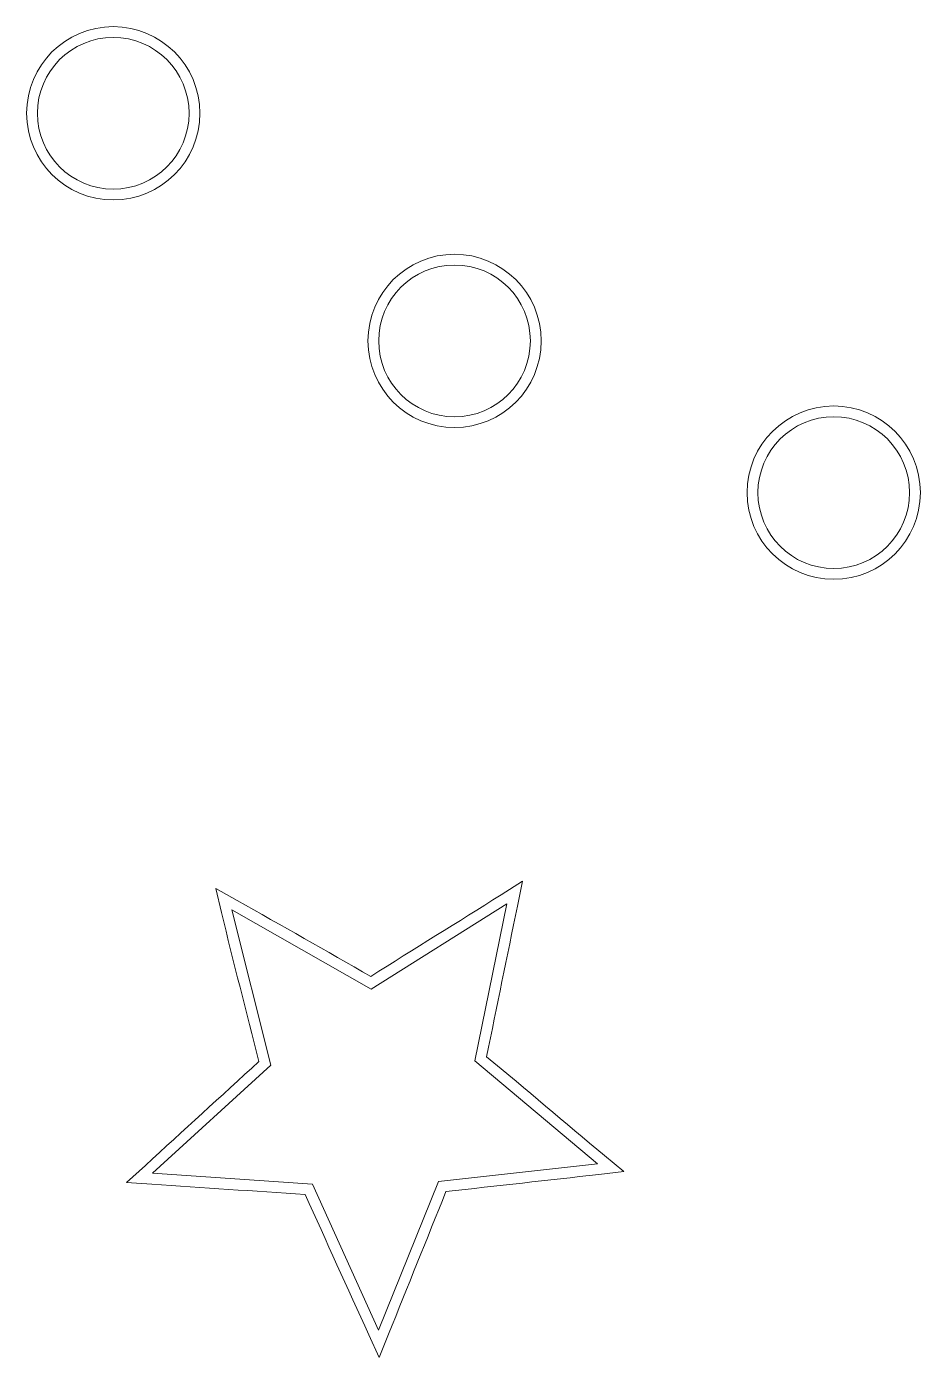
# Model space of a CAD drawing. Header units: centimetres. Extents: x -6.8 to 6.8, y -12 to 12.
# Drawn here: x -1.297 to -0.177, y -3.101 to -1.434 of the extents above; entities that cross this region are included whole.
import ezdxf

# ---------------------------------------------------------------- set-up
doc = ezdxf.new("R2010")
doc.units = ezdxf.units.CM
doc.header["$MEASUREMENT"] = 0
doc.layers.add('layer 1', color=7, linetype='Continuous')

msp = doc.modelspace()

# ---------------------------------------------------------------- linework, layer by layer
at = {"layer": 'layer 1', "color": 250, "lineweight": 9}
for points, knots in [([(-1.18837, -1.65081), (-1.24833, -1.65081), (-1.29696, -1.60217), (-1.29696, -1.54222), (-1.29696, -1.54222), (-1.29696, -1.48227), (-1.24833, -1.43365), (-1.18837, -1.43365), (-1.18837, -1.43365), (-1.12842, -1.43365), (-1.0798, -1.48227), (-1.0798, -1.54222), (-1.0798, -1.54222), (-1.0798, -1.60217), (-1.12842, -1.65081), (-1.18837, -1.65081)], [0, 0, 0, 0, 0.2, 0.2, 0.2, 0.2, 0.4, 0.4, 0.4, 0.4, 0.6, 0.6, 0.6, 0.6, 1, 1, 1, 1]), ([(-0.65199, -1.82743), (-0.65199, -1.8874), (-0.7006, -1.93601), (-0.76056, -1.93601), (-0.76056, -1.93601), (-0.82053, -1.93601), (-0.86915, -1.8874), (-0.86915, -1.82743), (-0.86915, -1.82743), (-0.86915, -1.76748), (-0.82051, -1.71885), (-0.76056, -1.71885), (-0.76056, -1.71885), (-0.7006, -1.71885), (-0.65199, -1.76748), (-0.65199, -1.82743)], [0, 0, 0, 0, 0.2, 0.2, 0.2, 0.2, 0.4, 0.4, 0.4, 0.4, 0.6, 0.6, 0.6, 0.6, 1, 1, 1, 1]), ([(-0.17663, -2.01757), (-0.17663, -2.07754), (-0.22525, -2.12614), (-0.28521, -2.12614), (-0.28521, -2.12614), (-0.34518, -2.12614), (-0.39378, -2.07754), (-0.39378, -2.01757), (-0.39378, -2.01757), (-0.39378, -1.95762), (-0.34518, -1.90899), (-0.28521, -1.90899), (-0.28521, -1.90899), (-0.22526, -1.90899), (-0.17663, -1.95762), (-0.17663, -2.01757)], [0, 0, 0, 0, 0.2, 0.2, 0.2, 0.2, 0.4, 0.4, 0.4, 0.4, 0.6, 0.6, 0.6, 0.6, 1, 1, 1, 1]), ([(-0.72043, -2.72438), (-0.67101, -2.76531), (-0.62211, -2.80695), (-0.5728, -2.84803), (-0.5728, -2.84803), (-0.5728, -2.84803), (-0.54841, -2.86819), (-0.54841, -2.86819), (-0.54841, -2.86819), (-0.54841, -2.86819), (-0.57985, -2.87185), (-0.57985, -2.87185), (-0.57985, -2.87185), (-0.64363, -2.87929), (-0.70751, -2.88608), (-0.77132, -2.89337), (-0.77132, -2.89337), (-0.7952, -2.95297), (-0.81938, -3.01245), (-0.8433, -3.07203), (-0.8433, -3.07203), (-0.8433, -3.07203), (-0.85494, -3.10112), (-0.85494, -3.10112), (-0.85494, -3.10112), (-0.85494, -3.10112), (-0.86809, -3.07268), (-0.86809, -3.07268), (-0.86809, -3.07268), (-0.89507, -3.01443), (-0.92109, -2.95561), (-0.94773, -2.89717), (-0.94773, -2.89717), (-1.0118, -2.89282), (-1.07586, -2.88829), (-1.13993, -2.88395), (-1.13993, -2.88395), (-1.13993, -2.88395), (-1.17156, -2.8818), (-1.17156, -2.8818), (-1.17156, -2.8818), (-1.17156, -2.8818), (-1.1481, -2.86048), (-1.1481, -2.86048), (-1.1481, -2.86048), (-1.10063, -2.81723), (-1.05337, -2.77376), (-1.00587, -2.73054), (-1.00587, -2.73054), (-1.02136, -2.66823), (-1.03766, -2.60599), (-1.05272, -2.54362), (-1.05272, -2.54362), (-1.05272, -2.54362), (-1.05996, -2.51361), (-1.05996, -2.51361), (-1.05996, -2.51361), (-1.05996, -2.51361), (-1.03301, -2.52864), (-1.03301, -2.52864), (-1.03301, -2.52864), (-0.97697, -2.55989), (-0.92139, -2.59217), (-0.86551, -2.62378), (-0.86551, -2.62378), (-0.81141, -2.58929), (-0.75651, -2.55583), (-0.70223, -2.52159), (-0.70223, -2.52159), (-0.70223, -2.52159), (-0.67525, -2.50432), (-0.67525, -2.50432), (-0.67525, -2.50432), (-0.67525, -2.50432), (-0.68175, -2.53572), (-0.68175, -2.53572), (-0.68175, -2.53572), (-0.69471, -2.59859), (-0.70745, -2.66151), (-0.72043, -2.72438)], [0, 0, 0, 0, 0.047619, 0.047619, 0.047619, 0.047619, 0.0952381, 0.0952381, 0.0952381, 0.0952381, 0.1428571, 0.1428571, 0.1428571, 0.1428571, 0.1904762, 0.1904762, 0.1904762, 0.1904762, 0.2380952, 0.2380952, 0.2380952, 0.2380952, 0.2857143, 0.2857143, 0.2857143, 0.2857143, 0.3333333, 0.3333333, 0.3333333, 0.3333333, 0.3809524, 0.3809524, 0.3809524, 0.3809524, 0.4285714, 0.4285714, 0.4285714, 0.4285714, 0.4761905, 0.4761905, 0.4761905, 0.4761905, 0.5238095, 0.5238095, 0.5238095, 0.5238095, 0.5714286, 0.5714286, 0.5714286, 0.5714286, 0.6190476, 0.6190476, 0.6190476, 0.6190476, 0.6666667, 0.6666667, 0.6666667, 0.6666667, 0.7142857, 0.7142857, 0.7142857, 0.7142857, 0.7619048, 0.7619048, 0.7619048, 0.7619048, 0.8095238, 0.8095238, 0.8095238, 0.8095238, 0.8571429, 0.8571429, 0.8571429, 0.8571429, 0.9047619, 0.9047619, 0.9047619, 0.9047619, 1, 1, 1, 1])]:
    msp.add_open_spline(points, degree=3, knots=knots, dxfattribs=at)
at = {"layer": 'layer 1', "lineweight": 9}
for points, knots in [([(-1.09331, -1.54222), (-1.09331, -1.48973), (-1.13588, -1.44716), (-1.18837, -1.44716), (-1.18837, -1.44716), (-1.24087, -1.44716), (-1.28345, -1.48973), (-1.28345, -1.54222), (-1.28345, -1.54222), (-1.28345, -1.59473), (-1.24087, -1.6373), (-1.18837, -1.6373), (-1.18837, -1.6373), (-1.13588, -1.6373), (-1.09331, -1.59473), (-1.09331, -1.54222)], [0, 0, 0, 0, 0.2, 0.2, 0.2, 0.2, 0.4, 0.4, 0.4, 0.4, 0.6, 0.6, 0.6, 0.6, 1, 1, 1, 1]), ([(-0.6655, -1.82743), (-0.6655, -1.77494), (-0.70805, -1.73236), (-0.76056, -1.73236), (-0.76056, -1.73236), (-0.81307, -1.73236), (-0.85564, -1.77494), (-0.85564, -1.82743), (-0.85564, -1.82743), (-0.85564, -1.87994), (-0.81307, -1.9225), (-0.76056, -1.9225), (-0.76056, -1.9225), (-0.70805, -1.9225), (-0.6655, -1.87994), (-0.6655, -1.82743)], [0, 0, 0, 0, 0.2, 0.2, 0.2, 0.2, 0.4, 0.4, 0.4, 0.4, 0.6, 0.6, 0.6, 0.6, 1, 1, 1, 1]), ([(-0.19014, -2.01757), (-0.19014, -1.96508), (-0.2327, -1.9225), (-0.28521, -1.9225), (-0.28521, -1.9225), (-0.33772, -1.9225), (-0.38027, -1.96508), (-0.38027, -2.01757), (-0.38027, -2.01757), (-0.38027, -2.07008), (-0.33772, -2.11263), (-0.28521, -2.11263), (-0.28521, -2.11263), (-0.2327, -2.11263), (-0.19014, -2.07008), (-0.19014, -2.01757)], [0, 0, 0, 0, 0.2, 0.2, 0.2, 0.2, 0.4, 0.4, 0.4, 0.4, 0.6, 0.6, 0.6, 0.6, 1, 1, 1, 1]), ([(-0.78087, -2.88086), (-0.78087, -2.88086), (-0.85584, -3.06701), (-0.85584, -3.06701), (-0.85584, -3.06701), (-0.85584, -3.06701), (-0.93878, -2.88425), (-0.93878, -2.88425), (-0.93878, -2.88425), (-0.93878, -2.88425), (-1.13901, -2.87047), (-1.13901, -2.87047), (-1.13901, -2.87047), (-1.13901, -2.87047), (-0.99082, -2.73511), (-0.99082, -2.73511), (-0.99082, -2.73511), (-0.99082, -2.73511), (-1.03959, -2.54043), (-1.03959, -2.54043), (-1.03959, -2.54043), (-1.03959, -2.54043), (-0.86508, -2.63953), (-0.86508, -2.63953), (-0.86508, -2.63953), (-0.86508, -2.63953), (-0.69498, -2.53299), (-0.69498, -2.53299), (-0.69498, -2.53299), (-0.69498, -2.53299), (-0.7353, -2.72962), (-0.7353, -2.72962), (-0.7353, -2.72962), (-0.7353, -2.72962), (-0.58142, -2.85843), (-0.58142, -2.85843), (-0.58142, -2.85843), (-0.58142, -2.85843), (-0.78087, -2.88086), (-0.78087, -2.88086)], [0, 0, 0, 0, 0.0909091, 0.0909091, 0.0909091, 0.0909091, 0.1818182, 0.1818182, 0.1818182, 0.1818182, 0.2727273, 0.2727273, 0.2727273, 0.2727273, 0.3636364, 0.3636364, 0.3636364, 0.3636364, 0.4545455, 0.4545455, 0.4545455, 0.4545455, 0.5454545, 0.5454545, 0.5454545, 0.5454545, 0.6363636, 0.6363636, 0.6363636, 0.6363636, 0.7272727, 0.7272727, 0.7272727, 0.7272727, 0.8181818, 0.8181818, 0.8181818, 0.8181818, 1, 1, 1, 1])]:
    msp.add_open_spline(points, degree=3, knots=knots, dxfattribs=at)

doc.saveas('drawing.dxf')
